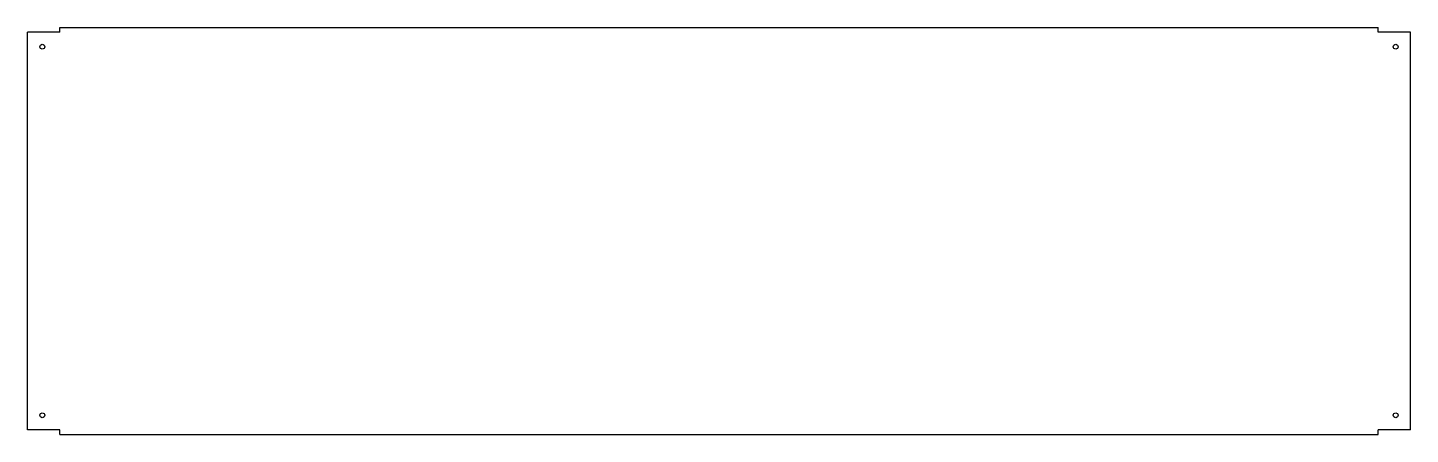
# Model space of a CAD drawing. Header units: millimetres. Extents: x 0 to 942, y 0 to 277.
import ezdxf

# ---------------------------------------------------------------- set-up
doc = ezdxf.new("R2010")
doc.units = ezdxf.units.MM

msp = doc.modelspace()

# ---------------------------------------------------------------- linework, layer by layer
for p, q in [((0, 3.01), (0, 273.99)), ((22.01, 273.99), (0, 273.99)), ((22.01, 277), (919.99, 277)), ((22.01, 273.99), (22.01, 277)), ((919.99, 273.99), (919.99, 277)), ((942, 273.99), (919.99, 273.99)), ((942, 3.01), (942, 273.99)), ((22.01, 3.01), (0, 3.01)), ((22.01, 0), (22.01, 3.01)), ((22.01, 0), (919.99, 0)), ((919.99, 0), (919.99, 3.01)), ((942, 3.01), (919.99, 3.01))]:
    msp.add_line(p, q)
for centre in [(10, 264), (932, 264), (10, 13), (932, 13)]:
    msp.add_circle(centre, 1.65)

doc.saveas('drawing.dxf')
